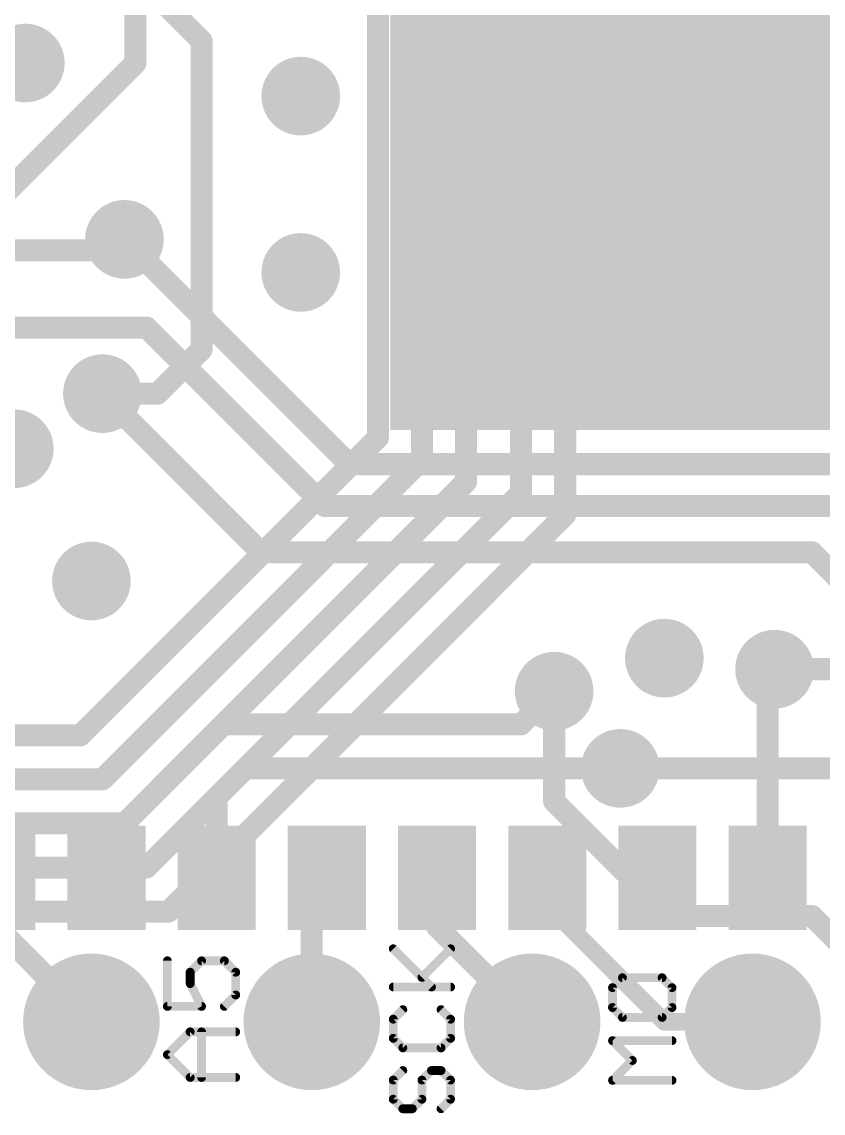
# Model space of a CAD drawing. Extents: x -6.8 to 60.3, y -8.9 to 34.9.
# Drawn here: x 28.41 to 37.64, y 0.22 to 12.79 of the extents above; entities that cross this region are included whole.
import ezdxf

# ---------------------------------------------------------------- set-up
doc = ezdxf.new("R2010")
doc.units = 0
for name, color, linetype in [('1', 12, 'CONTINUOUS'), ('16', 132, 'CONTINUOUS'), ('17', 110, 'CONTINUOUS'), ('18', 110, 'CONTINUOUS'), ('21', 40, 'CONTINUOUS')]:
    doc.layers.add(name, color=color, linetype=linetype)

# ---------------------------------------------------------------- blocks, each defined once
blk = doc.blocks.new('ROUNDP')
at = {"const_width": 0.5}
blk.add_lwpolyline([(0, -0.25, 1), (0, 0.25, 1), (0, -0.25)], format="xyb", dxfattribs=at)
blk = doc.blocks.new('RECT')
blk.add_solid([(-0.5, -0.5), (0.5, -0.5), (-0.5, 0.5), (0.5, 0.5)])
blk = doc.blocks.new('ROUNDV')
at = {"const_width": 0.5}
blk.add_lwpolyline([(0, -0.25, 1), (0, 0.25, 1), (0, -0.25)], format="xyb", dxfattribs=at)

msp = doc.modelspace()

# ---------------------------------------------------------------- linework, layer by layer
at = {"layer": '1'}
for points, const_width in [([(29.718, 12.319), (29.718, 14.478)], 0.254), ([(27.051, 9.652), (29.718, 12.319)], 0.254), ([(32.1818, 7.6962), (29.591, 10.287)], 0.254), ([(27.94, 9.271), (29.845, 9.271)], 0.254), ([(29.845, 9.271), (31.9024, 7.2136)], 0.254), ([(29.464, 8.509), (29.337, 8.509)], 0.254), ([(31.1658, 6.6802), (29.337, 8.509)], 0.254), ([(38.862, 7.6962), (32.1818, 7.6962)], 0.254), ([(31.9024, 7.2136), (37.8714, 7.2136)], 0.254), ([(31.1658, 6.6802), (37.5158, 6.6802)], 0.254), ([(37.5158, 6.6802), (38.274, 5.922)], 0.254), ([(37.004, 5.254), (37.084, 5.334)], 0.254), ([(37.004, 2.93), (37.004, 5.254)], 0.254), ([(34.163, 4.699), (34.544, 5.08)], 0.254), ([(29.384, 3.349), (30.734, 4.699)], 0.254), ([(30.734, 4.699), (34.163, 4.699)], 0.254), ([(30.654, 3.857), (30.988, 4.191)], 0.254), ([(30.988, 4.191), (35.306, 4.191)], 0.254), ([(30.654, 2.93), (30.654, 3.857)], 0.254), ([(29.384, 2.93), (29.384, 3.349)], 0.254), ([(31.924, 2.93), (31.75, 2.756)], 0.254), ([(33.194, 2.93), (33.194, 2.366)], 0.254), ([(34.464, 2.93), (34.464, 2.62)], 0.2032), ([(31.75, 2.756), (31.75, 1.27)], 0.254), ([(34.464, 2.62), (35.814, 1.27)], 0.2032), ([(28.114, 2.366), (29.21, 1.27)], 0.254), ([(33.194, 2.366), (34.29, 1.27)], 0.254), ([(35.814, 1.27), (36.83, 1.27)], 0.2032)]:
    msp.add_lwpolyline(points, dxfattribs=dict(at, const_width=const_width))
for points, const_width in [([(29.6545, 12.319, 1), (29.7815, 12.319)], 0.127), ([(29.7629, 12.2741, 1), (29.6731, 12.3639)], 0.127), ([(29.6359, 10.3319, 1), (29.5461, 10.2421)], 0.127), ([(29.8899, 9.3159, 1), (29.8001, 9.2261)], 0.127), ([(29.845, 9.2075, 1), (29.845, 9.3345)], 0.127), ([(29.337, 8.5725, 1), (29.337, 8.4455)], 0.127), ([(29.3819, 8.5539, 1), (29.2921, 8.4641)], 0.127), ([(29.464, 8.4455, 1), (29.464, 8.5725)], 0.127), ([(32.1818, 7.7597, 1), (32.1818, 7.6327)], 0.127), ([(32.1369, 7.6513, 1), (32.2267, 7.7411)], 0.127), ([(31.9024, 7.2771, 1), (31.9024, 7.1501)], 0.127), ([(31.8575, 7.1687, 1), (31.9473, 7.2585)], 0.127), ([(31.1658, 6.7437, 1), (31.1658, 6.6167)], 0.127), ([(37.5607, 6.7251, 1), (37.4709, 6.6353)], 0.127), ([(37.5158, 6.6167, 1), (37.5158, 6.7437)], 0.127), ([(31.1209, 6.6353, 1), (31.2107, 6.7251)], 0.127), ([(37.1289, 5.2891, 1), (37.0391, 5.3789)], 0.127), ([(37.0675, 5.254, 1), (36.9405, 5.254)], 0.127), ([(36.9591, 5.2989, 1), (37.0489, 5.2091)], 0.127), ([(34.5889, 5.0351, 1), (34.4991, 5.1249)], 0.127), ([(30.734, 4.7625, 1), (30.734, 4.6355)], 0.127), ([(30.7789, 4.6541, 1), (30.6891, 4.7439)], 0.127), ([(34.1181, 4.7439, 1), (34.2079, 4.6541)], 0.127), ([(34.163, 4.6355, 1), (34.163, 4.7625)], 0.127), ([(30.988, 4.2545, 1), (30.988, 4.1275)], 0.127), ([(31.0329, 4.1461, 1), (30.9431, 4.2359)], 0.127), ([(35.306, 4.1275, 1), (35.306, 4.2545)], 0.127), ([(30.7175, 3.857, 1), (30.5905, 3.857)], 0.127), ([(30.6091, 3.9019, 1), (30.6989, 3.8121)], 0.127), ([(29.4475, 3.349, 1), (29.3205, 3.349)], 0.127), ([(29.3391, 3.3939, 1), (29.4289, 3.3041)], 0.127), ([(31.9689, 2.8851, 1), (31.8791, 2.9749)], 0.127), ([(33.2575, 2.93, 1), (33.1305, 2.93)], 0.127), ([(34.5148, 2.93, 1), (34.4132, 2.93)], 0.1016), ([(29.3205, 2.93, 1), (29.4475, 2.93)], 0.127), ([(30.5905, 2.93, 1), (30.7175, 2.93)], 0.127), ([(36.9405, 2.93, 1), (37.0675, 2.93)], 0.127), ([(31.8135, 2.756, 1), (31.6865, 2.756)], 0.127), ([(31.7051, 2.8009, 1), (31.7949, 2.7111)], 0.127), ([(34.4999, 2.6559, 1), (34.4281, 2.5841)], 0.1016), ([(34.4132, 2.62, 1), (34.5148, 2.62)], 0.1016), ([(33.2389, 2.4109, 1), (33.1491, 2.3211)], 0.127), ([(33.1305, 2.366, 1), (33.2575, 2.366)], 0.127), ([(29.1651, 1.2251, 1), (29.2549, 1.3149)], 0.127), ([(31.6865, 1.27, 1), (31.8135, 1.27)], 0.127), ([(34.2451, 1.2251, 1), (34.3349, 1.3149)], 0.127), ([(35.814, 1.3208, 1), (35.814, 1.2192)], 0.1016), ([(35.7781, 1.2341, 1), (35.8499, 1.3059)], 0.1016), ([(36.83, 1.2192, 1), (36.83, 1.3208)], 0.1016)]:
    msp.add_lwpolyline(points, format="xyb", dxfattribs=dict(at, const_width=const_width))
at = {"layer": '16', "const_width": 0.254}
for points in [[(34.671, 7.112), (34.671, 15.24)], [(34.163, 7.366), (34.163, 14.097)], [(33.528, 7.493), (33.528, 13.97)], [(33.02, 7.747), (33.02, 13.716)], [(32.512, 13.462), (32.512, 8.001)], [(30.48, 12.573), (29.845, 13.208)], [(30.48, 9.017), (30.48, 12.573)], [(29.464, 10.16), (29.591, 10.287)], [(27.178, 10.16), (29.464, 10.16)], [(29.972, 8.509), (30.48, 9.017)], [(29.337, 8.509), (29.972, 8.509)], [(32.512, 8.001), (29.083, 4.572)], [(29.337, 4.064), (33.02, 7.747)], [(29.591, 3.556), (33.528, 7.493)], [(29.845, 3.048), (34.163, 7.366)], [(30.099, 2.54), (34.671, 7.112)], [(37.084, 5.334), (38.1, 5.334)], [(34.544, 5.08), (34.544, 3.81)], [(29.083, 4.572), (27.432, 4.572)], [(35.306, 4.191), (38.481, 4.191)], [(26.035, 4.064), (29.337, 4.064)], [(34.544, 3.81), (35.8648, 2.4892)], [(26.289, 3.556), (29.591, 3.556)], [(29.845, 3.048), (26.543, 3.048)], [(27.94, 2.54), (30.099, 2.54)], [(35.8648, 2.4892), (37.5158, 2.4892)], [(37.5158, 2.4892), (38.735, 1.27)]]:
    msp.add_lwpolyline(points, dxfattribs=at)
at = {"layer": '16', "const_width": 0.127}
for points in [[(30.5435, 12.573, 1), (30.4165, 12.573)], [(30.4351, 12.5281, 1), (30.5249, 12.6179)], [(29.6359, 10.2421, 1), (29.5461, 10.3319)], [(29.4191, 10.2049, 1), (29.5089, 10.1151)], [(29.464, 10.0965, 1), (29.464, 10.2235)], [(30.4165, 9.017, 1), (30.5435, 9.017)], [(30.5249, 8.9721, 1), (30.4351, 9.0619)], [(29.337, 8.5725, 1), (29.337, 8.4455)], [(29.9271, 8.5539, 1), (30.0169, 8.4641)], [(29.972, 8.4455, 1), (29.972, 8.5725)], [(32.4485, 8.001, 1), (32.5755, 8.001)], [(32.5569, 7.9561, 1), (32.4671, 8.0459)], [(32.9565, 7.747, 1), (33.0835, 7.747)], [(33.0649, 7.7021, 1), (32.9751, 7.7919)], [(33.4645, 7.493, 1), (33.5915, 7.493)], [(33.5729, 7.4481, 1), (33.4831, 7.5379)], [(34.0995, 7.366, 1), (34.2265, 7.366)], [(34.2079, 7.3211, 1), (34.1181, 7.4109)], [(34.6075, 7.112, 1), (34.7345, 7.112)], [(34.7159, 7.0671, 1), (34.6261, 7.1569)], [(37.084, 5.3975, 1), (37.084, 5.2705)], [(34.6075, 5.08, 1), (34.4805, 5.08)], [(29.0381, 4.6169, 1), (29.1279, 4.5271)], [(29.083, 4.5085, 1), (29.083, 4.6355)], [(35.306, 4.2545, 1), (35.306, 4.1275)], [(29.2921, 4.1089, 1), (29.3819, 4.0191)], [(29.337, 4.0005, 1), (29.337, 4.1275)], [(34.5889, 3.8549, 1), (34.4991, 3.7651)], [(34.4805, 3.81, 1), (34.6075, 3.81)], [(29.5461, 3.6009, 1), (29.6359, 3.5111)], [(29.591, 3.4925, 1), (29.591, 3.6195)], [(29.8001, 3.0929, 1), (29.8899, 3.0031)], [(29.845, 2.9845, 1), (29.845, 3.1115)], [(30.0541, 2.5849, 1), (30.1439, 2.4951)], [(30.099, 2.4765, 1), (30.099, 2.6035)], [(35.8648, 2.5527, 1), (35.8648, 2.4257)], [(35.8199, 2.4443, 1), (35.9097, 2.5341)], [(37.5607, 2.5341, 1), (37.4709, 2.4443)], [(37.5158, 2.4257, 1), (37.5158, 2.5527)]]:
    msp.add_lwpolyline(points, format="xyb", dxfattribs=at)
at = {"layer": '21', "const_width": 0.1016}
for points in [[(33.1299, 1.6716), (32.6892, 2.1123)], [(33.0197, 1.7818), (33.3502, 2.1123)], [(30.0856, 1.9732), (30.0856, 1.4478)], [(30.3483, 1.8418), (30.4797, 1.9732)], [(30.4797, 1.9732), (30.7424, 1.9732)], [(30.7424, 1.9732), (30.8737, 1.8418)], [(30.3483, 1.7105), (30.3483, 1.8418)], [(30.8737, 1.8418), (30.8737, 1.5791)], [(30.4797, 1.4478), (30.3483, 1.7105)], [(35.3309, 1.7784), (35.2165, 1.664)], [(35.7885, 1.7784), (35.3309, 1.7784)], [(35.9029, 1.664), (35.7885, 1.7784)], [(32.6892, 1.6716), (33.3502, 1.6716)], [(35.2165, 1.664), (35.2165, 1.4352)], [(35.9029, 1.4352), (35.9029, 1.664)], [(30.8737, 1.5791), (30.7424, 1.4478)], [(30.0856, 1.4478), (30.4797, 1.4478)], [(32.7994, 1.4106), (32.6892, 1.3005)], [(33.3502, 1.3005), (33.24, 1.4106)], [(35.2165, 1.4352), (35.3309, 1.3208)], [(35.7885, 1.3208), (35.9029, 1.4352)], [(32.6892, 1.3005), (32.6892, 1.0801)], [(33.3502, 1.0801), (33.3502, 1.3005)], [(35.3309, 1.3208), (35.7885, 1.3208)], [(30.0856, 0.8919), (30.3483, 1.1546)], [(30.3483, 1.1546), (30.8737, 1.1546)], [(30.4797, 0.6292), (30.4797, 1.1546)], [(32.6892, 1.0801), (32.7994, 0.97)], [(32.7994, 0.97), (33.24, 0.97)], [(33.24, 0.97), (33.3502, 1.0801)], [(35.4453, 0.8246), (35.2165, 1.0534)], [(35.2165, 1.0534), (35.9029, 1.0534)], [(30.3483, 0.6292), (30.0856, 0.8919)], [(32.7994, 0.709), (32.6892, 0.5988)], [(33.0197, 0.5988), (33.1299, 0.709)], [(33.1299, 0.709), (33.24, 0.709)], [(33.24, 0.709), (33.3502, 0.5988)], [(35.2165, 0.5958), (35.4453, 0.8246)], [(30.8737, 0.6292), (30.3483, 0.6292)], [(32.6892, 0.5988), (32.6892, 0.3785)], [(33.0197, 0.3785), (33.0197, 0.5988)], [(33.3502, 0.5988), (33.3502, 0.3785)], [(35.9029, 0.5958), (35.2165, 0.5958)], [(32.6892, 0.3785), (32.7994, 0.2683)], [(32.9096, 0.2683), (33.0197, 0.3785)], [(33.3502, 0.3785), (33.24, 0.2683)], [(32.7994, 0.2683), (32.9096, 0.2683)]]:
    msp.add_lwpolyline(points, dxfattribs=at)
at = {"layer": '21', "const_width": 0.0508}
for points in [[(32.7072, 2.1302, 1), (32.6713, 2.0943)], [(33.3682, 2.0943, 1), (33.3322, 2.1302)], [(30.111, 1.9732, 1), (30.0602, 1.9732)], [(30.4797, 1.9986, 1), (30.4797, 1.9478)], [(30.4976, 1.9552, 1), (30.4617, 1.9911)], [(30.7603, 1.9911, 1), (30.7244, 1.9552)], [(30.7424, 1.9478, 1), (30.7424, 1.9986)], [(30.3737, 1.8418, 1), (30.3229, 1.8418)], [(30.8991, 1.8418, 1), (30.8483, 1.8418)], [(30.371, 1.7218, 1), (30.3256, 1.6991)], [(30.3304, 1.8598, 1), (30.3663, 1.8239)], [(30.8557, 1.8239, 1), (30.8917, 1.8598)], [(33.0018, 1.7997, 1), (33.0377, 1.7638)], [(35.3309, 1.8038, 1), (35.3309, 1.753)], [(35.3489, 1.7604, 1), (35.313, 1.7963)], [(35.8065, 1.7963, 1), (35.7705, 1.7604)], [(35.7885, 1.753, 1), (35.7885, 1.8038)], [(30.3229, 1.7105, 1), (30.3737, 1.7105)], [(32.6892, 1.697, 1), (32.6892, 1.6462)], [(33.1119, 1.6537, 1), (33.1478, 1.6896)], [(33.3502, 1.6462, 1), (33.3502, 1.697)], [(35.2419, 1.664, 1), (35.1911, 1.664)], [(35.1986, 1.6819, 1), (35.2345, 1.646)], [(35.9283, 1.664, 1), (35.8775, 1.664)], [(35.8849, 1.646, 1), (35.9209, 1.6819)], [(30.8483, 1.5791, 1), (30.8991, 1.5791)], [(30.8917, 1.5612, 1), (30.8557, 1.5971)], [(30.0856, 1.4732, 1), (30.0856, 1.4224)], [(30.0602, 1.4478, 1), (30.111, 1.4478)], [(30.4569, 1.4364, 1), (30.5024, 1.4592)], [(30.4797, 1.4224, 1), (30.4797, 1.4732)], [(30.7244, 1.4658, 1), (30.7603, 1.4298)], [(32.8174, 1.3927, 1), (32.7814, 1.4286)], [(33.258, 1.4286, 1), (33.2221, 1.3927)], [(35.2345, 1.4532, 1), (35.1986, 1.4172)], [(35.1911, 1.4352, 1), (35.2419, 1.4352)], [(35.8775, 1.4352, 1), (35.9283, 1.4352)], [(35.9209, 1.4172, 1), (35.8849, 1.4532)], [(32.7146, 1.3005, 1), (32.6638, 1.3005)], [(32.6713, 1.3184, 1), (32.7072, 1.2825)], [(33.3756, 1.3005, 1), (33.3248, 1.3005)], [(33.3322, 1.2825, 1), (33.3682, 1.3184)], [(35.3309, 1.3462, 1), (35.3309, 1.2954)], [(35.313, 1.3028, 1), (35.3489, 1.3388)], [(35.7705, 1.3388, 1), (35.8065, 1.3028)], [(35.7885, 1.2954, 1), (35.7885, 1.3462)], [(30.3483, 1.18, 1), (30.3483, 1.1292)], [(30.3663, 1.1366, 1), (30.3304, 1.1726)], [(30.5051, 1.1546, 1), (30.4543, 1.1546)], [(30.8737, 1.1292, 1), (30.8737, 1.18)], [(32.6638, 1.0801, 1), (32.7146, 1.0801)], [(32.7072, 1.0981, 1), (32.6713, 1.0622)], [(32.7994, 0.9954, 1), (32.7994, 0.9446)], [(32.7814, 0.952, 1), (32.8174, 0.9879)], [(33.2221, 0.9879, 1), (33.258, 0.952)], [(33.24, 0.9446, 1), (33.24, 0.9954)], [(33.3248, 1.0801, 1), (33.3756, 1.0801)], [(33.3682, 1.0622, 1), (33.3322, 1.0981)], [(35.2165, 1.0788, 1), (35.2165, 1.028)], [(35.2345, 1.0713, 1), (35.1986, 1.0354)], [(35.9029, 1.028, 1), (35.9029, 1.0788)], [(30.1036, 0.9099, 1), (30.0677, 0.874)], [(30.0677, 0.9099, 1), (30.1036, 0.874)], [(32.8174, 0.691, 1), (32.7814, 0.7269)], [(33.1299, 0.7344, 1), (33.1299, 0.6836)], [(33.1478, 0.691, 1), (33.1119, 0.7269)], [(33.258, 0.7269, 1), (33.2221, 0.691)], [(33.24, 0.6836, 1), (33.24, 0.7344)], [(35.4633, 0.8066, 1), (35.4273, 0.8425)], [(35.4273, 0.8066, 1), (35.4633, 0.8425)], [(30.3483, 0.6546, 1), (30.3483, 0.6038)], [(30.3304, 0.6113, 1), (30.3663, 0.6472)], [(30.4543, 0.6292, 1), (30.5051, 0.6292)], [(30.8737, 0.6038, 1), (30.8737, 0.6546)], [(32.7146, 0.5988, 1), (32.6638, 0.5988)], [(32.6713, 0.6168, 1), (32.7072, 0.5809)], [(33.0451, 0.5988, 1), (32.9943, 0.5988)], [(33.0018, 0.6168, 1), (33.0377, 0.5809)], [(33.3756, 0.5988, 1), (33.3248, 0.5988)], [(33.3322, 0.5809, 1), (33.3682, 0.6168)], [(35.2165, 0.6212, 1), (35.2165, 0.5704)], [(35.1986, 0.6137, 1), (35.2345, 0.5778)], [(35.9029, 0.5704, 1), (35.9029, 0.6212)], [(32.7072, 0.3965, 1), (32.6713, 0.3605)], [(32.6638, 0.3785, 1), (32.7146, 0.3785)], [(32.9943, 0.3785, 1), (33.0451, 0.3785)], [(33.0377, 0.3605, 1), (33.0018, 0.3965)], [(33.3248, 0.3785, 1), (33.3756, 0.3785)], [(33.3682, 0.3605, 1), (33.3322, 0.3965)], [(32.7994, 0.2937, 1), (32.7994, 0.2429)], [(32.7814, 0.2504, 1), (32.8174, 0.2863)], [(32.8916, 0.2863, 1), (32.9275, 0.2504)], [(32.9096, 0.2429, 1), (32.9096, 0.2937)], [(33.2221, 0.2863, 1), (33.258, 0.2504)]]:
    msp.add_lwpolyline(points, format="xyb", dxfattribs=at)

# ---------------------------------------------------------------- block references
at = {"layer": '1', "rotation": 270}
for p, xscale, yscale in [((35.654, 11.09), 6, 6), ((28.114, 2.93), 1.2, 0.9), ((29.384, 2.93), 1.2, 0.9), ((30.654, 2.93), 1.2, 0.9), ((31.924, 2.93), 1.2, 0.9), ((33.194, 2.93), 1.2, 0.9), ((34.464, 2.93), 1.2, 0.9), ((35.734, 2.93), 1.2, 0.9), ((37.004, 2.93), 1.2, 0.9)]:
    msp.add_blockref('RECT', p, dxfattribs=dict(at, xscale=xscale, yscale=yscale))
at = {"layer": '17', "xscale": 1.5748, "yscale": 1.5748, "rotation": 270}
for p in [(29.21, 1.27), (29.21, 1.27), (31.75, 1.27), (31.75, 1.27), (34.29, 1.27), (34.29, 1.27), (36.83, 1.27), (36.83, 1.27)]:
    msp.add_blockref('ROUNDP', p, dxfattribs=at)
at = {"layer": '18', "xscale": 0.9064, "yscale": 0.9064}
for p in [(28.448, 12.319), (28.448, 12.319), (36.957, 12.192), (36.957, 12.192), (31.623, 11.938), (31.623, 11.938), (35.814, 10.922), (35.814, 10.922), (29.591, 10.287), (29.591, 10.287), (31.623, 9.906), (31.623, 9.906), (36.957, 9.906), (36.957, 9.906), (35.814, 8.636), (35.814, 8.636), (37.973, 8.636), (37.973, 8.636), (29.337, 8.509), (29.337, 8.509), (28.321, 7.874), (28.321, 7.874), (29.21, 6.35), (29.21, 6.35), (35.814, 5.461), (35.814, 5.461), (37.084, 5.334), (37.084, 5.334), (34.544, 5.08), (34.544, 5.08), (35.306, 4.191), (35.306, 4.191)]:
    msp.add_blockref('ROUNDV', p, dxfattribs=at)

doc.saveas('drawing.dxf')
